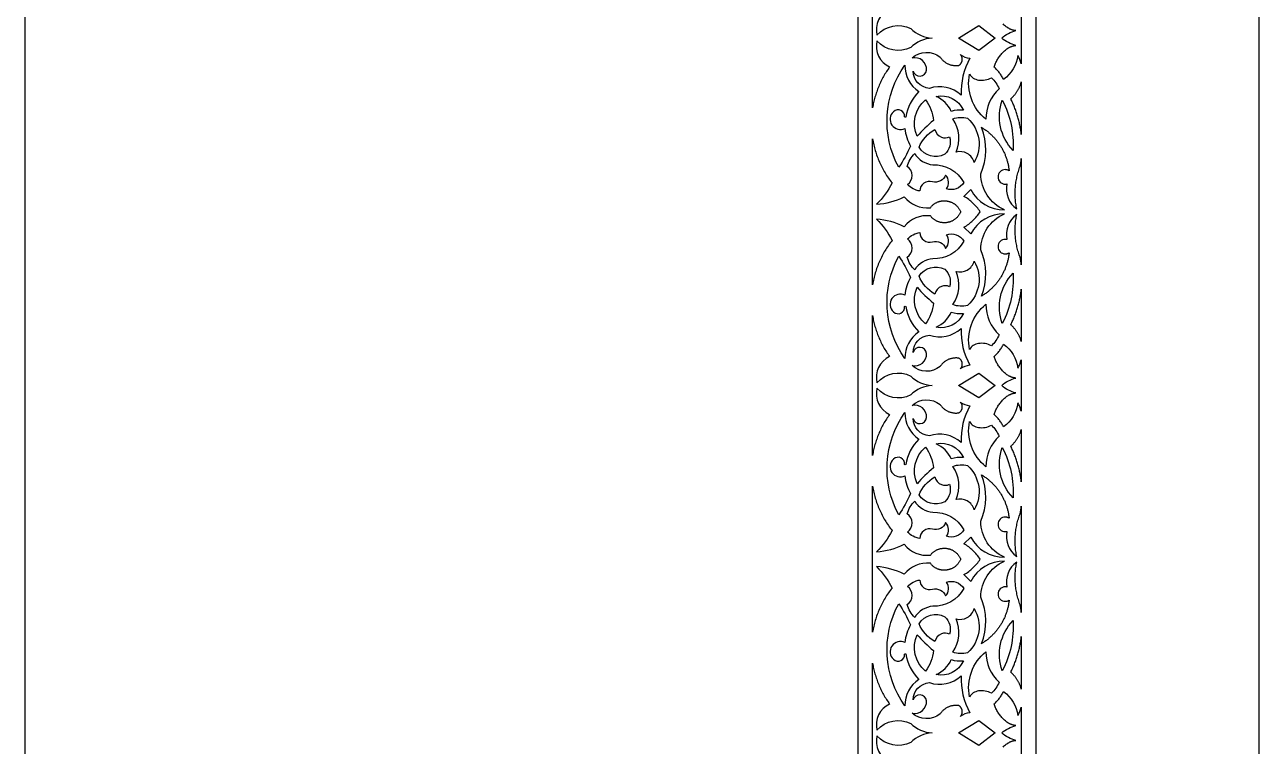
# Model space of a CAD drawing. Extents: x -415 to 415, y -1000 to 1000.
# Drawn here: x -415 to 415, y -476 to 9 of the extents above; entities that cross this region are included whole.
import ezdxf

# ---------------------------------------------------------------- set-up
doc = ezdxf.new("R2010")
doc.units = 0
doc.header["$MEASUREMENT"] = 0
doc.layers.add('BITMAP_LAYER', color=18, linetype='CONTINUOUS')

msp = doc.modelspace()

# ---------------------------------------------------------------- linework, layer by layer
at = {"layer": 'BITMAP_LAYER'}
for points in [[(-415, -1000), (415, -1000), (415, 1000), (-415, 1000)], [(145, -885), (265, -885), (265, 885), (145, 885)], [(237.34, 0), (226.39, -8.34), (212.67, 0), (226.39, 8.34)], [(255, -64.77), (254.91, -63.99), (254.81, -63.21), (254.7, -62.43), (254.58, -61.66), (254.45, -60.88), (254.32, -60.11), (254.17, -59.34), (254.02, -58.57), (253.86, -57.8), (253.69, -57.04), (253.52, -56.28), (253.33, -55.51), (253.14, -54.75), (252.94, -54), (252.73, -53.24), (252.51, -52.49), (252.28, -51.74), (252.05, -50.99), (251.8, -50.25), (251.55, -49.5), (251.29, -48.76), (251.03, -48.03), (250.75, -47.29), (250.47, -46.56), (250.17, -45.83), (249.87, -45.1), (249.57, -44.38), (249.25, -43.66), (248.93, -42.94), (248.59, -42.23), (248.25, -41.52), (247.91, -40.81), (248.23, -40.53), (248.54, -40.24), (248.85, -39.94), (249.15, -39.64), (249.45, -39.34), (249.74, -39.03), (250.02, -38.71), (250.3, -38.39), (250.57, -38.07), (250.84, -37.74), (251.1, -37.41), (251.35, -37.07), (251.6, -36.73), (251.84, -36.38), (252.07, -36.03), (252.3, -35.67), (252.52, -35.31), (252.73, -34.95), (252.94, -34.59), (253.14, -34.22), (253.33, -33.84), (253.52, -33.47), (253.7, -33.09), (253.87, -32.7), (254.04, -32.32), (254.2, -31.93), (254.35, -31.53), (254.49, -31.14), (254.63, -30.74), (254.76, -30.34), (254.88, -29.94), (255, -29.53)], [(255, -203.99), (254.88, -203.58), (254.76, -203.18), (254.63, -202.78), (254.49, -202.38), (254.35, -201.99), (254.2, -201.59), (254.04, -201.2), (253.87, -200.82), (253.7, -200.43), (253.52, -200.05), (253.33, -199.68), (253.14, -199.3), (252.94, -198.93), (252.73, -198.57), (252.52, -198.2), (252.3, -197.85), (252.07, -197.49), (251.84, -197.14), (251.6, -196.79), (251.35, -196.45), (251.1, -196.11), (250.84, -195.78), (250.57, -195.45), (250.3, -195.13), (250.02, -194.81), (249.74, -194.49), (249.45, -194.18), (249.15, -193.88), (248.85, -193.58), (248.54, -193.28), (248.23, -192.99), (247.91, -192.71), (248.25, -192), (248.59, -191.29), (248.93, -190.58), (249.25, -189.86), (249.57, -189.14), (249.87, -188.42), (250.17, -187.69), (250.47, -186.96), (250.75, -186.23), (251.03, -185.49), (251.29, -184.76), (251.55, -184.02), (251.8, -183.27), (252.05, -182.53), (252.28, -181.78), (252.51, -181.03), (252.73, -180.28), (252.94, -179.52), (253.14, -178.77), (253.33, -178.01), (253.52, -177.24), (253.69, -176.48), (253.86, -175.72), (254.02, -174.95), (254.17, -174.18), (254.32, -173.41), (254.45, -172.64), (254.58, -171.86), (254.7, -171.09), (254.81, -170.31), (254.91, -169.53), (255, -168.75)], [(237.34, -233.52), (226.39, -241.86), (212.67, -233.52), (226.39, -225.18)], [(255, -298.29), (254.91, -297.51), (254.81, -296.73), (254.7, -295.96), (254.58, -295.18), (254.45, -294.41), (254.32, -293.63), (254.17, -292.86), (254.02, -292.09), (253.86, -291.33), (253.69, -290.56), (253.52, -289.8), (253.33, -289.04), (253.14, -288.28), (252.94, -287.52), (252.73, -286.76), (252.51, -286.01), (252.28, -285.26), (252.05, -284.51), (251.8, -283.77), (251.55, -283.03), (251.29, -282.29), (251.03, -281.55), (250.75, -280.81), (250.47, -280.08), (250.17, -279.35), (249.87, -278.63), (249.57, -277.9), (249.25, -277.18), (248.93, -276.47), (248.59, -275.75), (248.25, -275.04), (247.91, -274.34), (248.23, -274.05), (248.54, -273.76), (248.85, -273.47), (249.15, -273.17), (249.45, -272.86), (249.74, -272.55), (250.02, -272.24), (250.3, -271.92), (250.57, -271.59), (250.84, -271.26), (251.1, -270.93), (251.35, -270.59), (251.6, -270.25), (251.84, -269.9), (252.07, -269.55), (252.3, -269.2), (252.52, -268.84), (252.73, -268.47), (252.94, -268.11), (253.14, -267.74), (253.33, -267.37), (253.52, -266.99), (253.7, -266.61), (253.87, -266.22), (254.04, -265.84), (254.2, -265.45), (254.35, -265.06), (254.49, -264.66), (254.63, -264.26), (254.76, -263.86), (254.88, -263.46), (255, -263.05)], [(255, -437.51), (254.88, -437.11), (254.76, -436.7), (254.63, -436.3), (254.49, -435.9), (254.35, -435.51), (254.2, -435.11), (254.04, -434.73), (253.87, -434.34), (253.7, -433.96), (253.52, -433.58), (253.33, -433.2), (253.14, -432.83), (252.94, -432.46), (252.73, -432.09), (252.52, -431.73), (252.3, -431.37), (252.07, -431.01), (251.84, -430.66), (251.6, -430.32), (251.35, -429.97), (251.1, -429.64), (250.84, -429.3), (250.57, -428.97), (250.3, -428.65), (250.02, -428.33), (249.74, -428.01), (249.45, -427.7), (249.15, -427.4), (248.85, -427.1), (248.54, -426.8), (248.23, -426.51), (247.91, -426.23), (248.25, -425.52), (248.59, -424.81), (248.93, -424.1), (249.25, -423.38), (249.57, -422.66), (249.87, -421.94), (250.17, -421.21), (250.47, -420.48), (250.75, -419.75), (251.03, -419.02), (251.29, -418.28), (251.55, -417.54), (251.8, -416.8), (252.05, -416.05), (252.28, -415.3), (252.51, -414.55), (252.73, -413.8), (252.94, -413.04), (253.14, -412.29), (253.33, -411.53), (253.52, -410.77), (253.69, -410), (253.86, -409.24), (254.02, -408.47), (254.17, -407.7), (254.32, -406.93), (254.45, -406.16), (254.58, -405.38), (254.7, -404.61), (254.81, -403.83), (254.91, -403.05), (255, -402.27)], [(237.34, -467.04), (226.39, -475.38), (212.67, -467.04), (226.39, -458.7)]]:
    msp.add_lwpolyline(points, close=True, dxfattribs=at)
for points in [[(166.47, 19.39, 0.362219), (157.98, 1.88, -0.343365), (180.68, 6.34, 0.182087), (195.06, 0, 0.182087), (180.68, -6.34, -0.343365), (157.98, -1.88, 0.362219), (166.47, -19.39), (165.92, -20.16), (165.38, -20.95), (164.85, -21.73), (164.33, -22.53), (163.83, -23.33), (163.34, -24.14), (162.86, -24.95), (162.39, -25.77), (161.94, -26.6), (161.5, -27.43), (161.07, -28.27), (160.65, -29.12), (160.24, -29.97), (159.85, -30.82), (159.47, -31.69), (159.11, -32.55), (158.75, -33.42), (158.41, -34.3), (158.08, -35.18), (157.77, -36.07), (157.46, -36.96), (157.17, -37.85), (156.9, -38.75), (156.63, -39.65), (156.38, -40.56), (156.15, -41.47), (155.92, -42.38), (155.71, -43.3), (155.51, -44.22), (155.33, -45.14), (155.16, -46.07), (155, -47), (155, 47)], [(255, 17.24), (255, 0), (255, 0), (255, 0), (255, -17.24), (254.79, -16.52), (254.56, -15.82), (254.31, -15.12), (254.03, -14.43), (253.73, -13.74), (253.41, -13.07), (253.06, -12.4), (252.7, -11.75, -0.208868), (243.04, -27.78), (242.75, -27.18), (242.44, -26.6), (242.11, -26.03), (241.77, -25.46), (241.42, -24.9), (241.05, -24.36), (240.67, -23.82), (240.28, -23.29), (239.87, -22.77), (239.45, -22.26), (239.01, -21.77), (238.57, -21.28), (238.11, -20.81), (237.64, -20.35), (237.15, -19.9), (236.66, -19.46), (236.89, -18.84), (237.13, -18.22), (237.39, -17.6), (237.67, -16.98), (237.97, -16.36), (238.28, -15.74), (238.61, -15.12), (238.96, -14.51), (239.32, -13.9), (239.7, -13.3), (240.09, -12.71), (240.5, -12.14), (240.93, -11.57), (241.36, -11.02), (241.82, -10.48), (242.28, -9.95), (242.76, -9.45), (243.26, -8.96), (243.76, -8.5), (244.28, -8.05), (244.81, -7.64), (245.36, -7.24), (245.91, -6.87), (246.19, -6.7), (246.48, -6.53), (246.76, -6.37), (247.05, -6.22), (247.34, -6.08), (247.64, -5.94), (247.94, -5.81), (248.24, -5.69), (248.54, -5.58), (248.84, -5.48), (249.15, -5.38), (249.46, -5.3), (249.77, -5.22), (250.09, -5.16), (250.41, -5.1), (250.73, -5.05), (251.05, -5.01), (251.37, -4.99, -0.124553), (241.87, 0, -0.124553), (251.37, 4.99), (251.05, 5.01), (250.73, 5.05), (250.41, 5.1), (250.09, 5.16), (249.77, 5.22), (249.46, 5.3), (249.15, 5.38), (248.84, 5.48), (248.54, 5.58), (248.24, 5.69), (247.94, 5.81), (247.64, 5.94), (247.34, 6.08), (247.05, 6.22), (246.76, 6.37), (246.48, 6.53), (246.19, 6.7), (245.91, 6.87), (245.36, 7.24), (244.81, 7.64), (244.28, 8.05), (243.76, 8.5), (243.26, 8.96), (242.76, 9.45)], [(155, -514.04), (155, -420.04), (155.16, -420.97), (155.33, -421.9), (155.51, -422.82), (155.71, -423.74), (155.92, -424.66), (156.15, -425.57), (156.38, -426.48), (156.63, -427.39), (156.9, -428.29), (157.17, -429.19), (157.46, -430.09), (157.77, -430.98), (158.08, -431.86), (158.41, -432.74), (158.75, -433.62), (159.11, -434.49), (159.47, -435.36), (159.85, -436.22), (160.24, -437.07), (160.65, -437.92), (161.07, -438.77), (161.5, -439.61), (161.94, -440.44), (162.39, -441.27), (162.86, -442.09), (163.34, -442.9), (163.83, -443.71), (164.33, -444.51), (164.85, -445.31), (165.38, -446.1), (165.92, -446.88), (166.47, -447.65, 0.362219), (157.98, -465.16, -0.343365), (180.68, -460.71, 0.182087), (195.06, -467.04, 0.182087), (180.68, -473.38, -0.343365), (157.98, -468.92, 0.362219), (166.47, -486.43)], [(242.76, -476.49), (243.26, -476), (243.76, -475.54), (244.28, -475.1), (244.81, -474.68), (245.36, -474.28), (245.91, -473.91), (246.19, -473.74), (246.48, -473.57), (246.76, -473.41), (247.05, -473.26), (247.34, -473.12), (247.64, -472.98), (247.94, -472.85), (248.24, -472.73), (248.54, -472.62), (248.84, -472.52), (249.15, -472.43), (249.46, -472.34), (249.77, -472.26), (250.09, -472.2), (250.41, -472.14), (250.73, -472.09), (251.05, -472.06), (251.37, -472.03, -0.124553), (241.87, -467.04, -0.124553), (251.37, -462.06), (251.05, -462.03), (250.73, -461.99), (250.41, -461.94), (250.09, -461.89), (249.77, -461.82), (249.46, -461.74), (249.15, -461.66), (248.84, -461.56), (248.54, -461.46), (248.24, -461.35), (247.94, -461.23), (247.64, -461.1), (247.34, -460.96), (247.05, -460.82), (246.76, -460.67), (246.48, -460.51), (246.19, -460.34), (245.91, -460.17), (245.36, -459.8), (244.81, -459.41), (244.28, -458.99), (243.76, -458.54), (243.26, -458.08), (242.76, -457.59), (242.28, -457.09), (241.82, -456.57), (241.36, -456.03), (240.93, -455.47), (240.5, -454.91), (240.09, -454.33), (239.7, -453.74), (239.32, -453.14), (238.96, -452.53), (238.61, -451.92), (238.28, -451.3), (237.97, -450.68), (237.67, -450.06), (237.39, -449.44), (237.13, -448.82), (236.89, -448.2), (236.66, -447.58), (237.15, -447.15), (237.64, -446.69), (238.11, -446.23), (238.57, -445.76), (239.01, -445.27), (239.45, -444.78), (239.87, -444.27), (240.28, -443.75), (240.67, -443.22), (241.05, -442.69), (241.42, -442.14), (241.77, -441.58), (242.11, -441.02), (242.44, -440.44), (242.75, -439.86), (243.04, -439.26, -0.208868), (252.7, -455.29), (253.06, -454.64), (253.41, -453.97), (253.73, -453.3), (254.03, -452.62), (254.31, -451.92), (254.56, -451.23), (254.79, -450.52), (255, -449.81), (255, -467.04), (255, -467.04), (255, -467.04), (255, -484.28)]]:
    msp.add_lwpolyline(points, format="xyb", dxfattribs=at)
for points in [[(181.66, -13.39, -0.369668), (200.42, -12.76), (200.69, -13.15), (200.96, -13.52), (201.25, -13.89), (201.55, -14.24), (201.87, -14.57), (202.19, -14.9), (202.52, -15.21), (202.86, -15.51), (203.22, -15.8), (203.58, -16.07), (203.95, -16.33), (204.33, -16.57), (204.71, -16.8), (205.11, -17.02), (205.51, -17.23), (205.92, -17.42), (206.33, -17.59), (206.75, -17.75), (207.17, -17.9), (207.6, -18.03), (208.04, -18.14), (208.48, -18.24), (208.92, -18.32), (209.37, -18.39), (209.82, -18.45), (210.27, -18.48), (210.72, -18.5), (211.18, -18.51), (211.64, -18.5), (212.1, -18.47), (212.56, -18.42), (213.01, -18.36), (213.24, -18.22), (213.45, -18.08), (213.66, -17.92), (213.85, -17.75), (214.03, -17.57), (214.21, -17.38), (214.37, -17.18), (214.52, -16.97), (214.66, -16.76), (214.79, -16.53), (214.9, -16.3), (215, -16.07), (215.09, -15.83), (215.17, -15.58), (215.23, -15.34), (215.28, -15.08), (215.32, -14.83), (215.34, -14.57), (215.35, -14.31), (215.34, -14.05), (215.32, -13.79), (215.28, -13.53), (215.23, -13.28), (215.16, -13.02), (215.07, -12.77), (214.97, -12.52), (214.85, -12.27), (214.72, -12.02), (214.56, -11.79), (214.39, -11.55), (214.2, -11.33), (214, -11.11, 0.139367), (220.42, -13.59, 0.137585), (214.52, -38.36, 0.273416), (193.17, -33.8, -0.380149), (182.24, -22.26, 0.816534), (191.34, -21.54, 0.498191)], [(176.73, -18.18, 0.253104), (186.15, -36.03, 0.164445), (177.36, -53.2, -0.18041), (176.48, -53.06, 0.708801), (169.12, -49.48, 0.880107), (176.74, -60.7, 0.104328), (180.56, -72.67, -0.046557), (172.58, -86.86, -0.286298)], [(220.18, -24.19, 0.230321), (226.16, -28.2, 0.166766), (234.94, -26.63, -0.083811), (240.12, -34.1, 0.210839), (231.19, -54.63, -0.275821)], [(190.56, -41.47, -0.142886), (195.87, -55.4, 0.034019), (184.97, -66.01, -0.331334)], [(197.74, -39.23, -0.358347), (216.03, -48.46, 0.094175), (207.94, -49.27, 0.177653)], [(242.24, -41.72, -0.135946), (249.45, -75.54, -0.285871)], [(208.96, -54.35, -0.155287), (218.85, -53.83, -0.354773), (223.3, -83.58, 0.420521), (211.16, -76.7, 0.259642)], [(196.86, -61.48, 0.231072), (201.26, -66.64, 0.211684), (206.73, -66.39, -0.293727), (203.54, -78.13, -0.392189), (186.22, -73.43, -0.163302)], [(228.21, -60), (228.69, -60.29), (229.18, -60.6), (229.65, -60.91), (230.12, -61.22), (230.59, -61.55), (231.05, -61.87), (231.51, -62.21), (231.96, -62.55), (232.4, -62.9), (232.84, -63.25), (233.27, -63.61), (233.7, -63.98), (234.12, -64.35), (234.53, -64.73), (234.94, -65.11), (235.35, -65.5), (235.74, -65.89), (236.13, -66.29), (236.52, -66.69), (236.9, -67.1), (237.27, -67.52), (237.64, -67.94), (238, -68.36), (238.35, -68.79), (238.7, -69.23), (239.04, -69.67), (239.38, -70.11), (239.71, -70.56), (240.03, -71.02), (240.34, -71.47), (240.65, -71.94), (240.95, -72.4), (241.25, -72.87), (241.54, -73.35), (241.82, -73.83), (242.09, -74.31), (242.36, -74.8), (242.62, -75.29), (242.88, -75.79), (243.12, -76.29), (243.36, -76.79), (243.59, -77.3), (243.82, -77.81), (244.04, -78.32), (244.25, -78.84), (244.45, -79.36), (244.65, -79.88), (244.84, -80.41), (245.02, -80.94), (245.19, -81.47), (245.36, -82.01), (245.51, -82.55), (245.66, -83.09), (245.81, -83.63), (245.94, -84.18), (246.07, -84.73), (246.19, -85.28), (246.3, -85.84), (246.4, -86.39), (246.5, -86.95), (246.59, -87.51), (246.66, -88.08), (246.74, -88.64), (246.8, -89.21), (246.5, -89.04), (246.2, -88.89), (245.88, -88.76), (245.56, -88.65), (245.22, -88.57), (244.89, -88.51), (244.54, -88.47), (244.2, -88.46, 0.414214), (239.33, -93.32, 0.414214), (244.2, -98.19), (244.47, -98.18), (244.74, -98.16), (245.01, -98.12), (245.27, -98.07, 0.297221), (251.95, -114.85), (251.77, -113.96), (251.6, -113.06), (251.45, -112.15), (251.32, -111.25), (251.2, -110.34), (251.1, -109.44), (251.01, -108.53), (250.95, -107.62), (250.89, -106.71), (250.86, -105.8), (250.84, -104.9), (250.84, -103.99), (250.85, -103.08), (250.88, -102.17), (250.93, -101.27), (251, -100.36), (251.08, -99.46), (251.17, -98.56), (251.28, -97.66), (251.41, -96.76), (251.56, -95.86), (251.72, -94.97), (251.9, -94.08), (252.09, -93.19), (252.3, -92.3), (252.52, -91.42), (252.77, -90.54), (253.02, -89.67), (253.3, -88.79), (253.59, -87.93), (253.89, -87.07), (254.22, -86.21), (254.45, -84.91), (254.66, -83.61), (254.84, -82.3), (255, -80.99), (255, -116.76), (255, -116.76), (255, -116.76), (255, -152.53), (254.84, -151.22), (254.66, -149.91), (254.45, -148.61), (254.22, -147.31), (253.89, -146.45), (253.59, -145.59), (253.3, -144.72), (253.02, -143.85), (252.77, -142.98), (252.52, -142.1), (252.3, -141.22), (252.09, -140.33), (251.9, -139.44), (251.72, -138.55), (251.56, -137.66), (251.41, -136.76), (251.28, -135.86), (251.17, -134.96), (251.08, -134.06), (251, -133.16), (250.93, -132.25), (250.88, -131.35), (250.85, -130.44), (250.84, -129.53), (250.84, -128.62), (250.86, -127.71), (250.89, -126.81), (250.95, -125.9), (251.01, -124.99), (251.1, -124.08), (251.2, -123.18), (251.32, -122.27), (251.45, -121.37), (251.6, -120.46), (251.77, -119.56), (251.95, -118.66, 0.297221), (245.27, -135.45), (245.01, -135.4), (244.74, -135.36), (244.47, -135.34), (244.2, -135.33, 0.414214), (239.33, -140.2, 0.414214), (244.2, -145.06), (244.54, -145.05), (244.89, -145.01), (245.22, -144.95), (245.56, -144.87), (245.88, -144.76), (246.2, -144.63), (246.5, -144.48), (246.8, -144.31), (246.74, -144.88), (246.66, -145.44), (246.59, -146.01), (246.5, -146.57), (246.4, -147.13), (246.3, -147.68), (246.19, -148.24), (246.07, -148.79), (245.94, -149.34), (245.81, -149.89), (245.66, -150.43), (245.51, -150.97), (245.36, -151.51), (245.19, -152.05), (245.02, -152.58), (244.84, -153.11), (244.65, -153.64), (244.45, -154.16), (244.25, -154.68), (244.04, -155.2), (243.82, -155.71), (243.59, -156.22), (243.36, -156.73), (243.12, -157.23), (242.88, -157.73), (242.62, -158.23), (242.36, -158.72), (242.09, -159.21), (241.82, -159.69), (241.54, -160.17), (241.25, -160.64), (240.95, -161.12), (240.65, -161.58), (240.34, -162.05), (240.03, -162.5), (239.71, -162.96), (239.38, -163.41), (239.04, -163.85), (238.7, -164.29), (238.35, -164.73), (238, -165.16), (237.64, -165.58), (237.27, -166), (236.9, -166.42), (236.52, -166.83), (236.13, -167.23), (235.74, -167.63), (235.35, -168.02), (234.94, -168.41), (234.53, -168.79), (234.12, -169.17), (233.7, -169.54), (233.27, -169.91), (232.84, -170.27), (232.4, -170.62), (231.96, -170.97), (231.51, -171.31), (231.05, -171.65), (230.59, -171.97), (230.12, -172.3), (229.65, -172.61), (229.18, -172.92), (228.69, -173.23), (228.21, -173.52, 0.201358), (227.73, -142.29, -0.293471), (243.65, -118.07, 0.28506), (220.98, -131.63), (216.45, -127.11), (217.27, -126.62), (218.07, -126.11), (218.85, -125.57), (219.62, -125.02), (220.37, -124.44), (221.1, -123.84), (221.82, -123.22), (222.51, -122.58), (223.18, -121.92), (223.84, -121.24), (224.48, -120.54), (225.09, -119.82), (225.68, -119.08), (226.26, -118.32), (226.81, -117.55), (227.34, -116.76), (227.34, -116.76), (227.34, -116.76), (226.81, -115.97), (226.26, -115.2), (225.68, -114.44), (225.09, -113.7), (224.48, -112.98), (223.84, -112.28), (223.18, -111.6), (222.51, -110.94), (221.82, -110.3), (221.1, -109.68), (220.37, -109.08), (219.62, -108.5), (218.85, -107.95), (218.07, -107.41), (217.27, -106.9), (216.45, -106.41), (220.98, -101.89, 0.28506), (243.65, -115.45, -0.293471), (227.73, -91.23, 0.201358)], [(155, -67.68), (155.17, -68.69), (155.36, -69.7), (155.56, -70.7), (155.78, -71.7), (156.02, -72.7), (156.27, -73.69), (156.53, -74.68), (156.82, -75.66), (157.11, -76.64), (157.42, -77.61), (157.75, -78.58), (158.1, -79.55), (158.45, -80.5), (158.83, -81.46), (159.22, -82.4), (159.62, -83.34), (160.04, -84.28), (160.47, -85.21), (160.92, -86.13), (161.39, -87.04), (161.86, -87.95), (162.36, -88.85), (162.86, -89.74), (163.39, -90.63), (163.92, -91.51), (164.47, -92.38), (165.04, -93.24), (165.62, -94.09), (166.21, -94.94), (166.82, -95.78), (167.44, -96.61), (168.08, -97.42, -0.078206), (157.74, -111.76, 0.099058), (176.23, -106.72, 0.253489), (193.84, -114.04), (194.11, -113.7), (194.38, -113.38), (194.66, -113.07), (194.95, -112.77), (195.24, -112.48), (195.54, -112.21), (195.85, -111.95), (196.17, -111.7), (196.49, -111.47), (196.82, -111.25), (197.15, -111.04), (197.49, -110.84), (197.83, -110.66), (198.18, -110.49), (198.53, -110.33), (198.88, -110.18), (199.24, -110.05), (199.6, -109.92), (199.97, -109.81), (200.33, -109.71), (200.7, -109.63), (201.07, -109.56), (201.45, -109.49), (201.82, -109.44), (202.2, -109.41), (202.57, -109.38), (202.95, -109.37), (203.32, -109.36), (203.7, -109.37), (204.07, -109.39), (204.45, -109.43), (204.82, -109.47), (205.19, -109.53), (205.56, -109.6), (205.93, -109.67), (206.29, -109.76), (206.65, -109.87), (207.01, -109.98), (207.37, -110.1), (207.72, -110.24), (208.06, -110.39), (208.41, -110.55), (208.74, -110.71), (209.08, -110.9), (209.41, -111.09), (209.73, -111.29), (210.04, -111.5), (210.35, -111.73), (210.66, -111.96), (210.95, -112.21), (211.24, -112.46), (211.52, -112.73), (211.79, -113.01), (212.06, -113.3), (212.31, -113.6), (212.56, -113.91), (212.8, -114.23), (213.03, -114.56), (213.25, -114.9), (213.46, -115.25), (213.66, -115.61), (213.84, -115.99), (214.02, -116.37), (214.18, -116.76), (214.02, -117.15), (213.84, -117.53), (213.66, -117.91), (213.46, -118.27), (213.25, -118.62), (213.03, -118.96), (212.8, -119.29), (212.56, -119.61), (212.31, -119.92), (212.06, -120.22), (211.79, -120.51), (211.52, -120.79), (211.24, -121.06), (210.95, -121.31), (210.66, -121.56), (210.35, -121.79), (210.04, -122.02), (209.73, -122.23), (209.41, -122.43), (209.08, -122.62), (208.74, -122.81), (208.41, -122.97), (208.06, -123.13), (207.72, -123.28), (207.37, -123.42), (207.01, -123.54), (206.65, -123.65), (206.29, -123.76), (205.93, -123.85), (205.56, -123.92), (205.19, -123.99), (204.82, -124.05), (204.45, -124.09), (204.07, -124.13), (203.7, -124.15), (203.32, -124.16), (202.95, -124.15), (202.57, -124.14), (202.2, -124.11), (201.82, -124.08), (201.45, -124.03), (201.07, -123.96), (200.7, -123.89), (200.33, -123.81), (199.97, -123.71), (199.6, -123.6), (199.24, -123.47), (198.88, -123.34), (198.53, -123.19), (198.18, -123.03), (197.83, -122.86), (197.49, -122.68), (197.15, -122.48), (196.82, -122.27), (196.49, -122.05), (196.17, -121.82), (195.85, -121.57), (195.54, -121.31), (195.24, -121.04), (194.95, -120.75), (194.66, -120.45), (194.38, -120.14), (194.11, -119.82), (193.84, -119.48, 0.253489), (176.23, -126.8, 0.099058), (157.74, -121.76, -0.078206), (168.08, -136.09), (167.44, -136.91), (166.82, -137.74), (166.21, -138.58), (165.62, -139.43), (165.04, -140.28), (164.47, -141.14), (163.92, -142.01), (163.39, -142.89), (162.86, -143.78), (162.36, -144.67), (161.86, -145.57), (161.39, -146.48), (160.92, -147.39), (160.47, -148.31), (160.04, -149.24), (159.62, -150.18), (159.22, -151.12), (158.83, -152.06), (158.45, -153.02), (158.1, -153.97), (157.75, -154.94), (157.42, -155.91), (157.11, -156.88), (156.82, -157.86), (156.53, -158.84), (156.27, -159.83), (156.02, -160.82), (155.78, -161.82), (155.56, -162.82), (155.36, -163.82), (155.17, -164.83), (155, -165.84)], [(183.36, -77.69, 0.242634), (195.49, -85.14, -0.280967), (216.38, -96.99, -0.358891), (204.65, -101.35, 0.369609), (204.11, -92.12, -0.384853), (195.31, -96.55, 0.48266), (186.74, -102.79, -0.17375), (178.51, -98.5, 0.528808), (178.25, -86.31, -0.140873)], [(186.74, -130.73, 0.48266), (195.31, -136.97, -0.384853), (204.11, -141.4, 0.369609), (204.65, -132.17, -0.358891), (216.38, -136.53, -0.280967), (195.49, -148.38, 0.242634), (183.36, -155.83, -0.140873), (178.25, -147.21, 0.528808), (178.51, -135.02, -0.17375)], [(172.58, -146.66, -0.046557), (180.56, -160.85, 0.104328), (176.74, -172.82, 0.880107), (169.12, -184.04, 0.708801), (176.48, -180.46, -0.18041), (177.36, -180.32, 0.164445), (186.15, -197.49, 0.253104), (176.73, -215.34, -0.286298)], [(186.22, -160.09, -0.392189), (203.54, -155.39, -0.293727), (206.73, -167.13, 0.211684), (201.26, -166.88, 0.231072), (196.86, -172.04, -0.163302)], [(223.3, -149.94, -0.354773), (218.85, -179.69, -0.155287), (208.96, -179.17, 0.259642), (211.16, -156.82, 0.420521)], [(249.45, -157.98, -0.135946), (242.24, -191.8, -0.285871)], [(184.97, -167.51, 0.034019), (195.87, -178.12, -0.142886), (190.56, -192.05, -0.331334)], [(231.19, -178.89, 0.210839), (240.12, -199.42, -0.083811), (234.94, -206.89, 0.166766), (226.16, -205.32, 0.230321), (220.18, -209.33, -0.275821)], [(155, -186.52), (155.16, -187.45), (155.33, -188.38), (155.51, -189.3), (155.71, -190.22), (155.92, -191.14), (156.15, -192.05), (156.38, -192.96), (156.63, -193.87), (156.9, -194.77), (157.17, -195.67), (157.46, -196.56), (157.77, -197.45), (158.08, -198.34), (158.41, -199.22), (158.75, -200.1), (159.11, -200.97), (159.47, -201.83), (159.85, -202.7), (160.24, -203.55), (160.65, -204.4), (161.07, -205.25), (161.5, -206.09), (161.94, -206.92), (162.39, -207.75), (162.86, -208.57), (163.34, -209.38), (163.83, -210.19), (164.33, -210.99), (164.85, -211.79), (165.38, -212.57), (165.92, -213.36), (166.47, -214.13, 0.362219), (157.98, -231.64, -0.343365), (180.68, -227.18, 0.182087), (195.06, -233.52, 0.182087), (180.68, -239.86, -0.343365), (157.98, -235.4, 0.362219), (166.47, -252.91), (165.92, -253.69), (165.38, -254.47), (164.85, -255.26), (164.33, -256.05), (163.83, -256.85), (163.34, -257.66), (162.86, -258.48), (162.39, -259.3), (161.94, -260.12), (161.5, -260.96), (161.07, -261.8), (160.65, -262.64), (160.24, -263.49), (159.85, -264.35), (159.47, -265.21), (159.11, -266.07), (158.75, -266.95), (158.41, -267.82), (158.08, -268.7), (157.77, -269.59), (157.46, -270.48), (157.17, -271.37), (156.9, -272.27), (156.63, -273.17), (156.38, -274.08), (156.15, -274.99), (155.92, -275.9), (155.71, -276.82), (155.51, -277.74), (155.33, -278.66), (155.16, -279.59), (155, -280.52), (155, -233.52)], [(207.94, -184.25, 0.094175), (216.03, -185.06, -0.358347), (197.74, -194.29, 0.177653)], [(214.52, -195.16, 0.137585), (220.42, -219.93, 0.139367), (214, -222.41), (214.2, -222.19), (214.39, -221.97), (214.56, -221.73), (214.72, -221.5), (214.85, -221.25), (214.97, -221), (215.07, -220.75), (215.16, -220.5), (215.23, -220.24), (215.28, -219.98), (215.32, -219.73), (215.34, -219.47), (215.35, -219.21), (215.34, -218.95), (215.32, -218.69), (215.28, -218.44), (215.23, -218.18), (215.17, -217.94), (215.09, -217.69), (215, -217.45), (214.9, -217.22), (214.79, -216.99), (214.66, -216.76), (214.52, -216.55), (214.37, -216.34), (214.21, -216.14), (214.03, -215.95), (213.85, -215.77), (213.66, -215.6), (213.45, -215.44), (213.24, -215.3), (213.01, -215.16), (212.56, -215.1), (212.1, -215.05), (211.64, -215.02), (211.18, -215.01), (210.72, -215.02), (210.27, -215.04), (209.82, -215.07), (209.37, -215.13), (208.92, -215.2), (208.48, -215.28), (208.04, -215.38), (207.6, -215.49), (207.17, -215.62), (206.75, -215.77), (206.33, -215.93), (205.92, -216.1), (205.51, -216.29), (205.11, -216.5), (204.71, -216.72), (204.33, -216.95), (203.95, -217.19), (203.58, -217.45), (203.22, -217.72), (202.86, -218.01), (202.52, -218.31), (202.19, -218.62), (201.87, -218.95), (201.55, -219.28), (201.25, -219.63), (200.96, -220), (200.69, -220.37), (200.42, -220.76, -0.369668), (181.66, -220.13, 0.498191), (191.34, -211.98, 0.816534), (182.24, -211.26, -0.380149), (193.17, -199.72, 0.273416)], [(243.04, -205.74, -0.208868), (252.7, -221.77), (253.06, -221.12), (253.41, -220.45), (253.73, -219.78), (254.03, -219.09), (254.31, -218.4), (254.56, -217.7), (254.79, -217), (255, -216.28), (255, -233.52), (255, -250.76), (254.79, -250.05), (254.56, -249.34), (254.31, -248.64), (254.03, -247.95), (253.73, -247.26), (253.41, -246.59), (253.06, -245.92), (252.7, -245.27, -0.208868), (243.04, -261.3), (242.75, -260.71), (242.44, -260.12), (242.11, -259.55), (241.77, -258.98), (241.42, -258.42), (241.05, -257.88), (240.67, -257.34), (240.28, -256.81), (239.87, -256.29), (239.45, -255.79), (239.01, -255.29), (238.57, -254.81), (238.11, -254.33), (237.64, -253.87), (237.15, -253.42), (236.66, -252.98), (236.89, -252.37), (237.13, -251.75), (237.39, -251.13), (237.67, -250.5), (237.97, -249.88), (238.28, -249.26), (238.61, -248.64), (238.96, -248.03), (239.32, -247.42), (239.7, -246.83), (240.09, -246.24), (240.5, -245.66), (240.93, -245.09), (241.36, -244.54), (241.82, -244), (242.28, -243.48), (242.76, -242.97), (243.26, -242.48), (243.76, -242.02), (244.28, -241.58), (244.81, -241.16), (245.36, -240.76), (245.91, -240.39), (246.19, -240.22), (246.48, -240.05), (246.76, -239.89), (247.05, -239.74), (247.34, -239.6), (247.64, -239.46), (247.94, -239.33), (248.24, -239.21), (248.54, -239.1), (248.84, -239), (249.15, -238.91), (249.46, -238.82), (249.77, -238.74), (250.09, -238.68), (250.41, -238.62), (250.73, -238.57), (251.05, -238.54), (251.37, -238.51, -0.124553), (241.87, -233.52, -0.124553), (251.37, -228.53), (251.05, -228.51), (250.73, -228.47), (250.41, -228.42), (250.09, -228.36), (249.77, -228.3), (249.46, -228.22), (249.15, -228.14), (248.84, -228.04), (248.54, -227.94), (248.24, -227.83), (247.94, -227.71), (247.64, -227.58), (247.34, -227.44), (247.05, -227.3), (246.76, -227.15), (246.48, -226.99), (246.19, -226.82), (245.91, -226.65), (245.36, -226.28), (244.81, -225.88), (244.28, -225.47), (243.76, -225.02), (243.26, -224.56), (242.76, -224.07), (242.28, -223.57), (241.82, -223.04), (241.36, -222.5), (240.93, -221.95), (240.5, -221.38), (240.09, -220.8), (239.7, -220.22), (239.32, -219.62), (238.96, -219.01), (238.61, -218.4), (238.28, -217.78), (237.97, -217.16), (237.67, -216.54), (237.39, -215.92), (237.13, -215.3), (236.89, -214.68), (236.66, -214.06), (237.15, -213.62), (237.64, -213.17), (238.11, -212.71), (238.57, -212.24), (239.01, -211.75), (239.45, -211.26), (239.87, -210.75), (240.28, -210.23), (240.67, -209.7), (241.05, -209.16), (241.42, -208.62), (241.77, -208.06), (242.11, -207.49), (242.44, -206.92), (242.75, -206.34)], [(181.66, -246.91, -0.369668), (200.42, -246.29), (200.69, -246.67), (200.96, -247.05), (201.25, -247.41), (201.55, -247.76), (201.87, -248.1), (202.19, -248.42), (202.52, -248.73), (202.86, -249.03), (203.22, -249.32), (203.58, -249.59), (203.95, -249.85), (204.33, -250.09), (204.71, -250.33), (205.11, -250.54), (205.51, -250.75), (205.92, -250.94), (206.33, -251.11), (206.75, -251.27), (207.17, -251.42), (207.6, -251.55), (208.04, -251.66), (208.48, -251.76), (208.92, -251.85), (209.37, -251.92), (209.82, -251.97), (210.27, -252.01), (210.72, -252.03), (211.18, -252.03), (211.64, -252.02), (212.1, -251.99), (212.56, -251.94), (213.01, -251.88), (213.24, -251.75), (213.45, -251.6), (213.66, -251.44), (213.85, -251.27), (214.03, -251.09), (214.21, -250.9), (214.37, -250.7), (214.52, -250.49), (214.66, -250.28), (214.79, -250.06), (214.9, -249.83), (215, -249.59), (215.09, -249.35), (215.17, -249.11), (215.23, -248.86), (215.28, -248.61), (215.32, -248.35), (215.34, -248.09), (215.35, -247.83), (215.34, -247.58), (215.32, -247.32), (215.28, -247.06), (215.23, -246.8), (215.16, -246.54), (215.07, -246.29), (214.97, -246.04), (214.85, -245.79), (214.72, -245.55), (214.56, -245.31), (214.39, -245.07), (214.2, -244.85), (214, -244.63, 0.139367), (220.42, -247.11, 0.137585), (214.52, -271.88, 0.273416), (193.17, -267.32, -0.380149), (182.24, -255.78, 0.816534), (191.34, -255.06, 0.498191)], [(176.73, -251.7, 0.253104), (186.15, -269.56, 0.164445), (177.36, -286.72, -0.18041), (176.48, -286.58, 0.708801), (169.12, -283, 0.880107), (176.74, -294.22, 0.104328), (180.56, -306.19, -0.046557), (172.58, -320.38, -0.286298)], [(220.18, -257.71, 0.230321), (226.16, -261.72, 0.166766), (234.94, -260.16, -0.083811), (240.12, -267.62, 0.210839), (231.19, -288.15, -0.275821)], [(197.74, -272.75, -0.358347), (216.03, -281.98, 0.094175), (207.94, -282.79, 0.177653)], [(190.56, -274.99, -0.142886), (195.87, -288.92, 0.034019), (184.97, -299.53, -0.331334)], [(242.24, -275.24, -0.135946), (249.45, -309.06, -0.285871)], [(208.96, -287.88, -0.155287), (218.85, -287.35, -0.354773), (223.3, -317.1, 0.420521), (211.16, -310.22, 0.259642)], [(196.86, -295, 0.231072), (201.26, -300.16, 0.211684), (206.73, -299.91, -0.293727), (203.54, -311.65, -0.392189), (186.22, -306.95, -0.163302)], [(228.21, -293.52), (228.69, -293.81), (229.18, -294.12), (229.65, -294.43), (230.12, -294.74), (230.59, -295.07), (231.05, -295.4), (231.51, -295.73), (231.96, -296.07), (232.4, -296.42), (232.84, -296.77), (233.27, -297.13), (233.7, -297.5), (234.12, -297.87), (234.53, -298.25), (234.94, -298.63), (235.35, -299.02), (235.74, -299.41), (236.13, -299.81), (236.52, -300.22), (236.9, -300.63), (237.27, -301.04), (237.64, -301.46), (238, -301.89), (238.35, -302.32), (238.7, -302.75), (239.04, -303.19), (239.38, -303.63), (239.71, -304.08), (240.03, -304.54), (240.34, -305), (240.65, -305.46), (240.95, -305.93), (241.25, -306.4), (241.54, -306.87), (241.82, -307.35), (242.09, -307.84), (242.36, -308.32), (242.62, -308.82), (242.88, -309.31), (243.12, -309.81), (243.36, -310.31), (243.59, -310.82), (243.82, -311.33), (244.04, -311.84), (244.25, -312.36), (244.45, -312.88), (244.65, -313.41), (244.84, -313.93), (245.02, -314.46), (245.19, -314.99), (245.36, -315.53), (245.51, -316.07), (245.66, -316.61), (245.81, -317.16), (245.94, -317.7), (246.07, -318.25), (246.19, -318.8), (246.3, -319.36), (246.4, -319.92), (246.5, -320.47), (246.59, -321.04), (246.66, -321.6), (246.74, -322.17), (246.8, -322.73), (246.5, -322.56), (246.2, -322.41), (245.88, -322.28), (245.56, -322.17), (245.22, -322.09), (244.89, -322.03), (244.54, -321.99), (244.2, -321.98, 0.414214), (239.33, -326.84, 0.414214), (244.2, -331.71), (244.47, -331.7), (244.74, -331.68), (245.01, -331.64), (245.27, -331.59, 0.297221), (251.95, -348.38), (251.77, -347.48), (251.6, -346.58), (251.45, -345.67), (251.32, -344.77), (251.2, -343.87), (251.1, -342.96), (251.01, -342.05), (250.95, -341.14), (250.89, -340.24), (250.86, -339.33), (250.84, -338.42), (250.84, -337.51), (250.85, -336.6), (250.88, -335.7), (250.93, -334.79), (251, -333.88), (251.08, -332.98), (251.17, -332.08), (251.28, -331.18), (251.41, -330.28), (251.56, -329.38), (251.72, -328.49), (251.9, -327.6), (252.09, -326.71), (252.3, -325.82), (252.52, -324.94), (252.77, -324.06), (253.02, -323.19), (253.3, -322.32), (253.59, -321.45), (253.89, -320.59), (254.22, -319.73), (254.45, -318.43), (254.66, -317.13), (254.84, -315.82), (255, -314.51), (255, -350.28), (255, -350.28), (255, -350.28), (255, -386.05), (254.84, -384.74), (254.66, -383.44), (254.45, -382.13), (254.22, -380.83), (253.89, -379.98), (253.59, -379.11), (253.3, -378.25), (253.02, -377.38), (252.77, -376.5), (252.52, -375.62), (252.3, -374.74), (252.09, -373.85), (251.9, -372.97), (251.72, -372.07), (251.56, -371.18), (251.41, -370.28), (251.28, -369.39), (251.17, -368.49), (251.08, -367.58), (251, -366.68), (250.93, -365.77), (250.88, -364.87), (250.85, -363.96), (250.84, -363.05), (250.84, -362.15), (250.86, -361.24), (250.89, -360.33), (250.95, -359.42), (251.01, -358.51), (251.1, -357.6), (251.2, -356.7), (251.32, -355.79), (251.45, -354.89), (251.6, -353.99), (251.77, -353.09), (251.95, -352.19, 0.297221), (245.27, -368.97), (245.01, -368.92), (244.74, -368.88), (244.47, -368.86), (244.2, -368.85, 0.414214), (239.33, -373.72, 0.414214), (244.2, -378.58), (244.54, -378.57), (244.89, -378.53), (245.22, -378.47), (245.56, -378.39), (245.88, -378.28), (246.2, -378.16), (246.5, -378), (246.8, -377.83), (246.74, -378.4), (246.66, -378.96), (246.59, -379.53), (246.5, -380.09), (246.4, -380.65), (246.3, -381.2), (246.19, -381.76), (246.07, -382.31), (245.94, -382.86), (245.81, -383.41), (245.66, -383.95), (245.51, -384.49), (245.36, -385.03), (245.19, -385.57), (245.02, -386.1), (244.84, -386.63), (244.65, -387.16), (244.45, -387.68), (244.25, -388.2), (244.04, -388.72), (243.82, -389.23), (243.59, -389.74), (243.36, -390.25), (243.12, -390.75), (242.88, -391.25), (242.62, -391.75), (242.36, -392.24), (242.09, -392.73), (241.82, -393.21), (241.54, -393.69), (241.25, -394.17), (240.95, -394.64), (240.65, -395.11), (240.34, -395.57), (240.03, -396.03), (239.71, -396.48), (239.38, -396.93), (239.04, -397.37), (238.7, -397.81), (238.35, -398.25), (238, -398.68), (237.64, -399.1), (237.27, -399.52), (236.9, -399.94), (236.52, -400.35), (236.13, -400.75), (235.74, -401.15), (235.35, -401.55), (234.94, -401.93), (234.53, -402.32), (234.12, -402.69), (233.7, -403.06), (233.27, -403.43), (232.84, -403.79), (232.4, -404.14), (231.96, -404.49), (231.51, -404.83), (231.05, -405.17), (230.59, -405.5), (230.12, -405.82), (229.65, -406.14), (229.18, -406.45), (228.69, -406.75), (228.21, -407.05, 0.201358), (227.73, -375.81, -0.293471), (243.65, -351.59, 0.28506), (220.98, -365.16), (216.45, -360.63), (217.27, -360.14), (218.07, -359.63), (218.85, -359.1), (219.62, -358.54), (220.37, -357.96), (221.1, -357.36), (221.82, -356.74), (222.51, -356.1), (223.18, -355.44), (223.84, -354.76), (224.48, -354.06), (225.09, -353.34), (225.68, -352.6), (226.26, -351.85), (226.81, -351.07), (227.34, -350.28), (227.34, -350.28), (227.34, -350.28), (226.81, -349.49), (226.26, -348.72), (225.68, -347.96), (225.09, -347.23), (224.48, -346.51), (223.84, -345.81), (223.18, -345.12), (222.51, -344.46), (221.82, -343.82), (221.1, -343.2), (220.37, -342.6), (219.62, -342.02), (218.85, -341.47), (218.07, -340.93), (217.27, -340.42), (216.45, -339.93), (220.98, -335.41, 0.28506), (243.65, -348.97, -0.293471), (227.73, -324.75, 0.201358)], [(155, -301.2), (155.17, -302.21), (155.36, -303.22), (155.56, -304.22), (155.78, -305.22), (156.02, -306.22), (156.27, -307.21), (156.53, -308.2), (156.82, -309.18), (157.11, -310.16), (157.42, -311.14), (157.75, -312.1), (158.1, -313.07), (158.45, -314.03), (158.83, -314.98), (159.22, -315.93), (159.62, -316.87), (160.04, -317.8), (160.47, -318.73), (160.92, -319.65), (161.39, -320.56), (161.86, -321.47), (162.36, -322.37), (162.86, -323.27), (163.39, -324.15), (163.92, -325.03), (164.47, -325.9), (165.04, -326.76), (165.62, -327.62), (166.21, -328.46), (166.82, -329.3), (167.44, -330.13), (168.08, -330.95, -0.078206), (157.74, -345.28, 0.099058), (176.23, -340.24, 0.253489), (193.84, -347.56), (194.11, -347.22), (194.38, -346.9), (194.66, -346.59), (194.95, -346.29), (195.24, -346), (195.54, -345.73), (195.85, -345.47), (196.17, -345.23), (196.49, -344.99), (196.82, -344.77), (197.15, -344.56), (197.49, -344.36), (197.83, -344.18), (198.18, -344.01), (198.53, -343.85), (198.88, -343.7), (199.24, -343.57), (199.6, -343.44), (199.97, -343.33), (200.33, -343.24), (200.7, -343.15), (201.07, -343.08), (201.45, -343.02), (201.82, -342.97), (202.2, -342.93), (202.57, -342.9), (202.95, -342.89), (203.32, -342.89), (203.7, -342.89), (204.07, -342.92), (204.45, -342.95), (204.82, -342.99), (205.19, -343.05), (205.56, -343.12), (205.93, -343.2), (206.29, -343.29), (206.65, -343.39), (207.01, -343.5), (207.37, -343.63), (207.72, -343.76), (208.06, -343.91), (208.41, -344.07), (208.74, -344.24), (209.08, -344.42), (209.41, -344.61), (209.73, -344.81), (210.04, -345.02), (210.35, -345.25), (210.66, -345.48), (210.95, -345.73), (211.24, -345.99), (211.52, -346.25), (211.79, -346.53), (212.06, -346.82), (212.31, -347.12), (212.56, -347.43), (212.8, -347.75), (213.03, -348.08), (213.25, -348.42), (213.46, -348.77), (213.66, -349.14), (213.84, -349.51), (214.02, -349.89), (214.18, -350.28), (214.02, -350.67), (213.84, -351.06), (213.66, -351.43), (213.46, -351.79), (213.25, -352.14), (213.03, -352.48), (212.8, -352.81), (212.56, -353.13), (212.31, -353.44), (212.06, -353.74), (211.79, -354.03), (211.52, -354.31), (211.24, -354.58), (210.95, -354.83), (210.66, -355.08), (210.35, -355.32), (210.04, -355.54), (209.73, -355.75), (209.41, -355.96), (209.08, -356.15), (208.74, -356.33), (208.41, -356.5), (208.06, -356.65), (207.72, -356.8), (207.37, -356.94), (207.01, -357.06), (206.65, -357.18), (206.29, -357.28), (205.93, -357.37), (205.56, -357.45), (205.19, -357.51), (204.82, -357.57), (204.45, -357.61), (204.07, -357.65), (203.7, -357.67), (203.32, -357.68), (202.95, -357.68), (202.57, -357.66), (202.2, -357.64), (201.82, -357.6), (201.45, -357.55), (201.07, -357.49), (200.7, -357.41), (200.33, -357.33), (199.97, -357.23), (199.6, -357.12), (199.24, -357), (198.88, -356.86), (198.53, -356.71), (198.18, -356.56), (197.83, -356.38), (197.49, -356.2), (197.15, -356), (196.82, -355.79), (196.49, -355.57), (196.17, -355.34), (195.85, -355.09), (195.54, -354.83), (195.24, -354.56), (194.95, -354.27), (194.66, -353.98), (194.38, -353.66), (194.11, -353.34), (193.84, -353, 0.253489), (176.23, -360.32, 0.099058), (157.74, -355.28, -0.078206), (168.08, -369.62), (167.44, -370.44), (166.82, -371.26), (166.21, -372.1), (165.62, -372.95), (165.04, -373.8), (164.47, -374.66), (163.92, -375.53), (163.39, -376.41), (162.86, -377.3), (162.36, -378.19), (161.86, -379.09), (161.39, -380), (160.92, -380.91), (160.47, -381.84), (160.04, -382.76), (159.62, -383.7), (159.22, -384.64), (158.83, -385.58), (158.45, -386.54), (158.1, -387.5), (157.75, -388.46), (157.42, -389.43), (157.11, -390.4), (156.82, -391.38), (156.53, -392.36), (156.27, -393.35), (156.02, -394.34), (155.78, -395.34), (155.56, -396.34), (155.36, -397.35), (155.17, -398.35), (155, -399.37)], [(183.36, -311.21, 0.242634), (195.49, -318.66, -0.280967), (216.38, -330.52, -0.358891), (204.65, -334.87, 0.369609), (204.11, -325.64, -0.384853), (195.31, -330.07, 0.48266), (186.74, -336.31, -0.17375), (178.51, -332.02, 0.528808), (178.25, -319.83, -0.140873)], [(186.74, -364.25, 0.48266), (195.31, -370.49, -0.384853), (204.11, -374.93, 0.369609), (204.65, -365.7, -0.358891), (216.38, -370.05, -0.280967), (195.49, -381.9, 0.242634), (183.36, -389.35, -0.140873), (178.25, -380.73, 0.528808), (178.51, -368.54, -0.17375)], [(172.58, -380.18, -0.046557), (180.56, -394.37, 0.104328), (176.74, -406.35, 0.880107), (169.12, -417.56, 0.708801), (176.48, -413.98, -0.18041), (177.36, -413.85, 0.164445), (186.15, -431.01, 0.253104), (176.73, -448.86, -0.286298)], [(186.22, -393.61, -0.392189), (203.54, -388.92, -0.293727), (206.73, -400.65, 0.211684), (201.26, -400.4, 0.231072), (196.86, -405.56, -0.163302)], [(223.3, -383.46, -0.354773), (218.85, -413.21, -0.155287), (208.96, -412.69, 0.259642), (211.16, -390.34, 0.420521)], [(249.45, -391.51, -0.135946), (242.24, -425.32, -0.285871)], [(184.97, -401.03, 0.034019), (195.87, -411.64, -0.142886), (190.56, -425.57, -0.331334)], [(231.19, -412.41, 0.210839), (240.12, -432.95, -0.083811), (234.94, -440.41, 0.166766), (226.16, -438.84, 0.230321), (220.18, -442.85, -0.275821)], [(207.94, -417.77, 0.094175), (216.03, -418.58, -0.358347), (197.74, -427.81, 0.177653)], [(214.52, -428.68, 0.137585), (220.42, -453.45, 0.139367), (214, -455.94), (214.2, -455.72), (214.39, -455.49), (214.56, -455.26), (214.72, -455.02), (214.85, -454.77), (214.97, -454.53), (215.07, -454.28), (215.16, -454.02), (215.23, -453.76), (215.28, -453.51), (215.32, -453.25), (215.34, -452.99), (215.35, -452.73), (215.34, -452.47), (215.32, -452.21), (215.28, -451.96), (215.23, -451.71), (215.17, -451.46), (215.09, -451.21), (215, -450.97), (214.9, -450.74), (214.79, -450.51), (214.66, -450.29), (214.52, -450.07), (214.37, -449.86), (214.21, -449.66), (214.03, -449.47), (213.85, -449.29), (213.66, -449.12), (213.45, -448.96), (213.24, -448.82), (213.01, -448.68), (212.56, -448.62), (212.1, -448.57), (211.64, -448.55), (211.18, -448.53), (210.72, -448.54), (210.27, -448.56), (209.82, -448.6), (209.37, -448.65), (208.92, -448.72), (208.48, -448.8), (208.04, -448.9), (207.6, -449.02), (207.17, -449.15), (206.75, -449.29), (206.33, -449.45), (205.92, -449.63), (205.51, -449.82), (205.11, -450.02), (204.71, -450.24), (204.33, -450.47), (203.95, -450.71), (203.58, -450.97), (203.22, -451.25), (202.86, -451.53), (202.52, -451.83), (202.19, -452.14), (201.87, -452.47), (201.55, -452.81), (201.25, -453.16), (200.96, -453.52), (200.69, -453.89), (200.42, -454.28, -0.369668), (181.66, -453.66, 0.498191), (191.34, -445.5, 0.816534), (182.24, -444.79, -0.380149), (193.17, -433.24, 0.273416)]]:
    msp.add_lwpolyline(points, format="xyb", close=True, dxfattribs=at)

doc.saveas('drawing.dxf')
